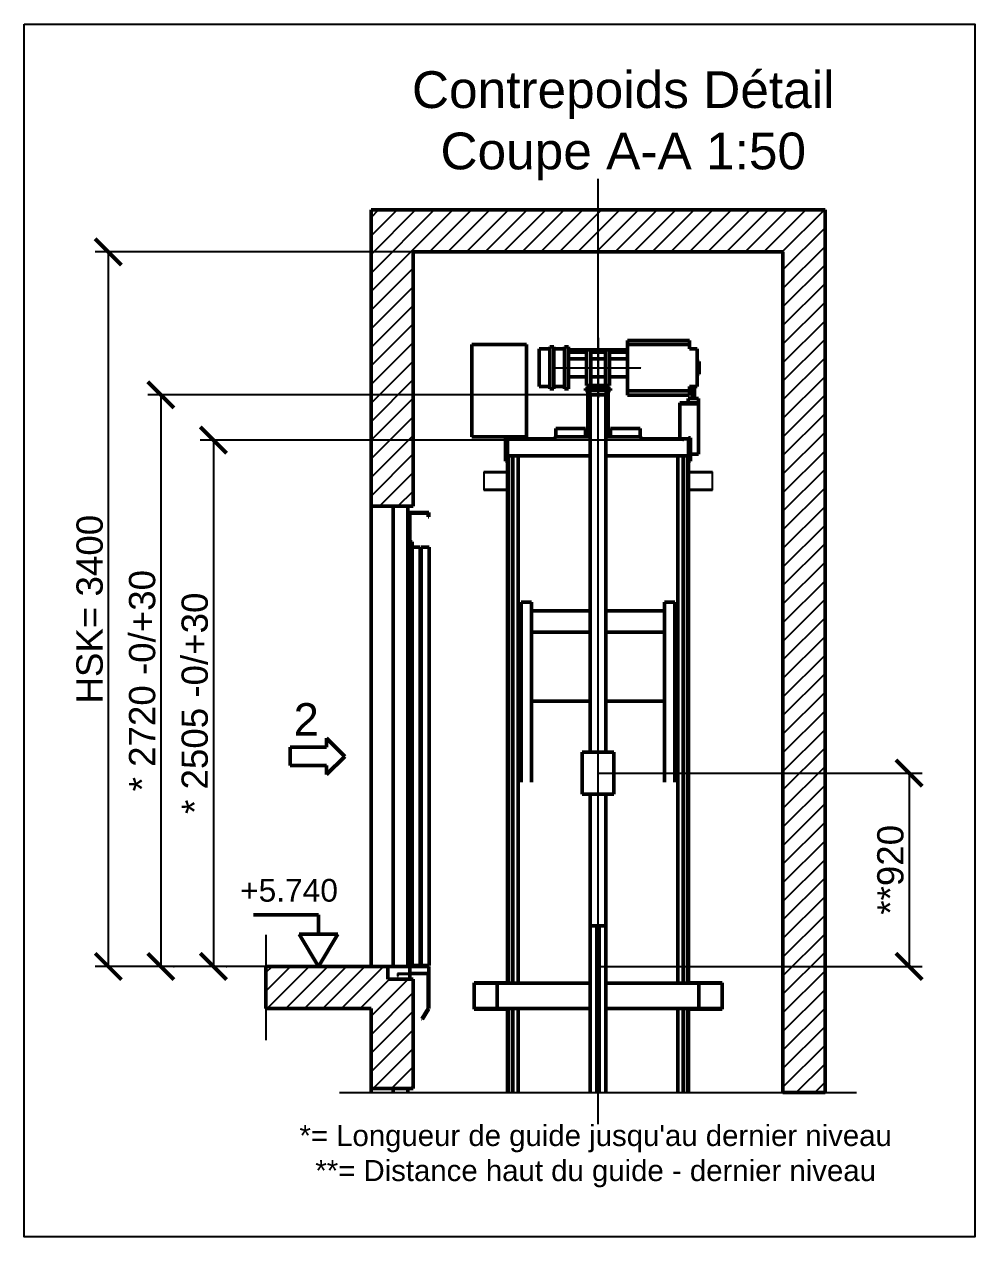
# Model space of a CAD drawing. Header units: millimetres. Extents: x -113 to 79205, y -11371 to 28902.
# Drawn here: x 63085 to 67607, y -250 to 5519 of the extents above; entities that cross this region are included whole.
import ezdxf
from ezdxf.enums import TextEntityAlignment as Align

# ---------------------------------------------------------------- set-up
doc = ezdxf.new("R2010")
doc.units = ezdxf.units.MM
doc.linetypes.add('AM_ISO02W050', pattern=[7.5, 6, -1.5])
doc.linetypes.add('AM_ISO08W050', pattern=[18, 12, -1.5, 3, -1.5])
for name, color, linetype, lineweight in [('AM_0', 7, 'Continuous', 50), ('AM_3', 6, 'AM_ISO02W050', 25), ('AM_5', 3, 'Continuous', 25), ('AM_6', 2, 'Continuous', 35), ('LDCar-AM_0', 7, 'Continuous', 50), ('LDCar-AM_3', 6, 'AM_ISO02W050', 25), ('LDCar-AM_4', 3, 'Continuous', 25), ('LDCar-AM_6', 2, 'Continuous', 35), ('LDCar-AM_7', 4, 'AM_ISO08W050', 25), ('LDGear-AM_0', 7, 'Continuous', 50), ('LDGear-AM_6', 2, 'Continuous', 35), ('LDGear-AM_7', 4, 'AM_ISO08W050', 25), ('LDGuides-AM_0', 7, 'Continuous', 50), ('LDGuides-AM_6', 2, 'Continuous', 35), ('LDRailBrackets-AM_0', 7, 'Continuous', 50), ('LDRailBrackets-AM_6', 2, 'Continuous', 35), ('LDShaft-AM_0', 7, 'Continuous', 50), ('LDShaft-AM_4', 3, 'Continuous', 25), ('LDShaft-AM_5', 3, 'Continuous', 25), ('LDShaft-AM_6', 2, 'Continuous', 35), ('LDShaft-AM_7', 4, 'AM_ISO08W050', 25), ('LDShaft-AM_8', 1, 'Continuous', 25)]:
    doc.layers.add(name, color=color, linetype=linetype, lineweight=lineweight)
doc.layers.add('AM_VIEWS', color=1, linetype='Continuous', lineweight=25, plot=False)
doc.styles.add('LD', font='ARIALUNI.TTF')
doc.dimstyles.new('LIFT', dxfattribs={"dimtxt": 2.5, "dimasz": 2.5, "dimexe": 1.25, "dimexo": 0, "dimgap": 0.5, "dimtad": 1, "dimdec": 0, "dimzin": 1, "dimdsep": 46, "dimtxsty": 'LD', "dimblk": 'ARCHTICK', "dimcen": 0, "dimdle": 1, "dimclrd": 3, "dimclre": 3, "dimclrt": 4, "dimadec": 0, "dimazin": 0, "dimtp": 0.1, "dimtm": 0.1, "dimtfac": 0.71, "dimtdec": 0, "dimtix": 1, "dimtmove": 0, "dimatfit": 3, "dimfxl": 1, "dimtolj": 1, "dimarcsym": 0})

# ---------------------------------------------------------------- blocks, each defined once
blk = doc.blocks.new('LD_20150423125456_0000004A')
at = {"layer": 'LDCar-AM_4'}
blk.add_line((-350, 21710), (2110, 21710), dxfattribs=at)
blk = doc.blocks.new('LD_20150423125456_0000004B')
at = {"layer": 'LDShaft-AM_8'}
for p, q in [((-200, 25521), (189, 25910)), ((-200, 25609.4), (100.6, 25910)), ((-200, 25697.8), (12.2, 25910)), ((-200, 25786.2), (-76.2, 25910)), ((-200, 25874.6), (-164.6, 25910)), ((77.4, 25710), (277.4, 25910)), ((165.8, 25710), (365.8, 25910)), ((254.2, 25710), (454.2, 25910)), ((342.5, 25710), (542.5, 25910)), ((430.9, 25710), (630.9, 25910)), ((519.3, 25710), (719.3, 25910)), ((607.7, 25710), (807.7, 25910)), ((696.1, 25710), (896.1, 25910)), ((784.5, 25710), (984.5, 25910)), ((872.9, 25710), (1072.9, 25910)), ((961.3, 25710), (1161.3, 25910)), ((1049.7, 25710), (1249.7, 25910)), ((1138, 25710), (1338, 25910)), ((1226.4, 25710), (1426.4, 25910)), ((1314.8, 25710), (1514.8, 25910)), ((1403.2, 25710), (1603.2, 25910)), ((1491.6, 25710), (1691.6, 25910)), ((1580, 25710), (1780, 25910)), ((1668.4, 25710), (1868.4, 25910)), ((1756.8, 25710), (1956.8, 25910)), ((1760, 25624.9), (1960, 25824.9)), ((1760, 25536.5), (1960, 25736.5)), ((-200, 25432.6), (0, 25632.6)), ((1760, 25448.1), (1960, 25648.1)), ((1760, 25359.7), (1960, 25559.7)), ((-200, 25344.2), (0, 25544.2)), ((-200, 25255.8), (0, 25455.8)), ((1760, 25271.3), (1960, 25471.3)), ((-200, 25167.5), (0, 25367.5)), ((1760, 25182.9), (1960, 25382.9)), ((-200, 25079.1), (0, 25279.1)), ((1760, 25094.5), (1960, 25294.5)), ((-200, 24990.7), (0, 25190.7)), ((1760, 25006.1), (1960, 25206.1)), ((-200, 24902.3), (0, 25102.3)), ((1760, 24917.7), (1960, 25117.7)), ((-200, 24813.9), (0, 25013.9)), ((1760, 24829.4), (1960, 25029.4)), ((-200, 24725.5), (0, 24925.5)), ((1760, 24741), (1960, 24941)), ((-200, 24637.1), (0, 24837.1)), ((1760, 24652.6), (1960, 24852.6)), ((1760, 24564.2), (1960, 24764.2)), ((-200, 24548.7), (0, 24748.7)), ((-160.3, 24500), (0, 24660.3)), ((1760, 24475.8), (1960, 24675.8)), ((1760, 24387.4), (1960, 24587.4)), ((-72, 24500), (0, 24572)), ((1760, 24299), (1960, 24499)), ((1760, 24210.6), (1960, 24410.6)), ((1760, 24122.3), (1960, 24322.3)), ((1760, 24033.9), (1960, 24233.9)), ((1760, 23945.5), (1960, 24145.5)), ((1760, 23857.1), (1960, 24057.1)), ((1760, 23768.7), (1960, 23968.7)), ((1760, 23680.3), (1960, 23880.3)), ((1760, 23591.9), (1960, 23791.9)), ((1760, 23503.5), (1960, 23703.5)), ((1760, 23415.1), (1960, 23615.1)), ((1760, 23326.8), (1960, 23526.8)), ((1760, 23238.4), (1960, 23438.4)), ((1760, 23150), (1960, 23350)), ((1760, 23061.6), (1960, 23261.6)), ((1760, 22973.2), (1960, 23173.2)), ((1760, 22884.8), (1960, 23084.8)), ((1760, 22796.4), (1960, 22996.4)), ((1760, 22708), (1960, 22908)), ((1760, 22619.7), (1960, 22819.7)), ((1760, 22531.3), (1960, 22731.3)), ((1760, 22442.9), (1960, 22642.9)), ((1760, 22354.5), (1960, 22554.5)), ((1760, 22266.1), (1960, 22466.1)), ((1760, 22177.7), (1960, 22377.7)), ((-700, 22192.6), (-582.6, 22310)), ((-700, 22281), (-671, 22310)), ((-694.2, 22110), (-494.2, 22310)), ((-605.8, 22110), (-405.8, 22310)), ((-517.4, 22110), (-317.4, 22310)), ((-429, 22110), (-229, 22310)), ((-340.6, 22110), (-140.6, 22310)), ((1760, 22089.3), (1960, 22289.3)), ((-252.3, 22110), (-112.3, 22250)), ((-200, 22073.9), (-23.9, 22250)), ((-200, 21985.5), (0, 22185.5)), ((1760, 22000.9), (1960, 22200.9)), ((-200, 21897.1), (0, 22097.1)), ((1760, 21912.5), (1960, 22112.5)), ((-200, 21808.7), (0, 22008.7)), ((1760, 21824.2), (1960, 22024.2)), ((1760, 21735.8), (1960, 21935.8)), ((-190.3, 21730), (0, 21920.3)), ((-101.9, 21730), (0, 21831.9)), ((1822.6, 21710), (1960, 21847.4)), ((1911, 21710), (1960, 21759)), ((-13.5, 21730), (0, 21743.5))]:
    blk.add_line(p, q, dxfattribs=at)
blk = doc.blocks.new('LD_20150423125456_0000004C')
at = {"layer": 'LDShaft-AM_0'}
for p, q in [((-40, 25910), (-200, 25910)), ((-200, 25910), (-200, 24500)), ((0, 25910), (-40, 25910)), ((1760, 25910), (0, 25910)), ((1800, 25910), (1760, 25910)), ((1960, 25910), (1800, 25910)), ((1960, 21710), (1960, 25910)), ((0, 24500), (0, 25710)), ((0, 25710), (1760, 25710)), ((1760, 25710), (1760, 21710)), ((-200, 24500), (-200, 22310)), ((-200, 24500), (-40, 24500)), ((-40, 24500), (0, 24500)), ((-700, 22309.9999), (-700, 22109.9999)), ((-200, 22309.9999), (-700, 22309.9999)), ((-120, 22309.9999), (-200, 22309.9999)), ((-120, 22250), (-120, 22309.9999)), ((-40, 22250), (-120, 22250)), ((0, 22250), (-40, 22250)), ((0, 21730), (0, 22250)), ((-700, 22109.9999), (-200, 22109.9999)), ((-200, 22109.9999), (-200, 21730)), ((-200, 21730), (-200, 21710)), ((-200, 21730), (-40, 21730)), ((-40, 21730), (0, 21730)), ((1760, 21710), (1800, 21710)), ((1800, 21710), (1960, 21710))]:
    blk.add_line(p, q, dxfattribs=at)
blk = doc.blocks.new('LD_20150423125456_0000004D')
at = {"layer": 'AM_0'}
for p, q in [((130, 220), (-130, 220)), ((-130, 220), (-130, -220)), ((130, 220), (-130, 220)), ((-130, 220), (-130, -220)), ((130, -220), (130, 220)), ((130, -220), (130, 220)), ((-130, -220), (130, -220)), ((-130, -220), (130, -220))]:
    blk.add_line(p, q, dxfattribs=at)
blk = doc.blocks.new('LD_20150423125456_0000004E')
at = {"layer": 'AM_3'}
for p, q in [((-544, 43), (-544, 40)), ((-430, 43), (-544, 43)), ((-544, 43), (-544, 40)), ((-430, 43), (-544, 43)), ((-433, 40), (-544, 40)), ((-544, 40), (-544, -40)), ((-433, 40), (-544, 40)), ((-544, 40), (-544, -40)), ((-544, 40), (-430, 40)), ((-544, 40), (-430, 40)), ((-433, -40), (-433, 40)), ((-433, -40), (-433, 40)), ((-430, 40), (-433, 40)), ((-433, 40), (-433, -40)), ((-430, 40), (-433, 40)), ((-433, 40), (-433, -40)), ((-430, 40), (-430, 43)), ((-430, 40), (-430, 43)), ((-430, -40), (-430, 40)), ((-430, -40), (-430, 40)), ((544, 43), (430, 43)), ((430, 43), (430, 40)), ((544, 43), (430, 43)), ((430, 43), (430, 40)), ((433, 40), (430, 40)), ((430, 40), (430, -40)), ((433, 40), (430, 40)), ((430, 40), (430, -40)), ((430, 40), (544, 40)), ((430, 40), (544, 40)), ((544, 40), (433, 40)), ((433, 40), (433, -40)), ((544, 40), (433, 40)), ((433, 40), (433, -40)), ((433, -40), (433, 40)), ((433, -40), (433, 40)), ((544, 40), (544, 43)), ((544, 40), (544, 43)), ((544, -40), (544, 40)), ((544, -40), (544, 40)), ((-544, -40), (-544, -43)), ((-430, -40), (-544, -40)), ((-544, -40), (-544, -43)), ((-430, -40), (-544, -40)), ((-544, -40), (-433, -40)), ((-544, -40), (-433, -40)), ((-544, -43), (-430, -43)), ((-544, -43), (-430, -43)), ((-433, -40), (-430, -40)), ((-433, -40), (-430, -40)), ((-430, -43), (-430, -40)), ((-430, -43), (-430, -40)), ((544, -40), (430, -40)), ((430, -40), (430, -43)), ((544, -40), (430, -40)), ((430, -40), (430, -43)), ((430, -40), (433, -40)), ((430, -40), (433, -40)), ((430, -43), (544, -43)), ((430, -43), (544, -43)), ((433, -40), (544, -40)), ((433, -40), (544, -40)), ((544, -43), (544, -40)), ((544, -43), (544, -40))]:
    blk.add_line(p, q, dxfattribs=at)
blk = doc.blocks.new('LD_20150423125456_0000004F')
at = {"layer": 'AM_0'}
for p, q in [((75, 100), (-75, 100)), ((-75, 100), (-75, -100)), ((75, 100), (-75, 100)), ((-75, 100), (-75, -100)), ((75, -100), (75, 100)), ((75, -100), (75, 100)), ((-75, -100), (75, -100)), ((-75, -100), (75, -100))]:
    blk.add_line(p, q, dxfattribs=at)
blk = doc.blocks.new('_ArchTick')
at = {"color": 0, "linetype": 'ByBlock', "const_width": 0.15}
blk.add_lwpolyline([(-0.5, -0.5), (0.5, 0.5)], dxfattribs=at)
blk = doc.blocks.new('*D502')
at = {"layer": 'LDShaft-AM_5', "color": 3, "transparency": 16777216}
for p, q in [((64935, 4435.9), (63422.5, 4435.9)), ((63485, 4435.9), (63485, 1035.9)), ((64935, 1035.9), (63422.5, 1035.9))]:
    blk.add_line(p, q, dxfattribs=at)
for p in [(64934.5, 4435.9), (64934.5, 1035.9)]:
    blk.add_point(p, dxfattribs=at)
at = {"layer": 'LDShaft-AM_5', "color": 3, "transparency": 16777216, "xscale": 125, "yscale": 125, "zscale": 125}
for p, rotation in [((63485, 4435.9), 90), ((63485, 1035.9), 270)]:
    blk.add_blockref('_ArchTick', p, dxfattribs=dict(at, rotation=rotation))
at = {"layer": 'LDShaft-AM_5', "color": 4, "transparency": 16777216, "insert": (63460, 2735.9), "char_height": 125, "attachment_point": 8, "rotation": 90, "style": 'LD'}
blk.add_mtext('HSK= 3400', dxfattribs=at)
blk = doc.blocks.new('LD_20150423125456_00000051')
at = {"layer": 'LDShaft-AM_7'}
blk.add_line((0, -750), (0, 3750), dxfattribs=at)
blk = doc.blocks.new('*D505')
at = {"layer": 'AM_5', "color": 3, "transparency": 16777216}
for p, q in [((65815, 1955.9), (67357.5, 1955.9)), ((67295, 1955.9), (67295, 1035.9)), ((65815, 1035.9), (67357.5, 1035.9))]:
    blk.add_line(p, q, dxfattribs=at)
for p in [(65815.5, 1955.9), (65815.5, 1035.9)]:
    blk.add_point(p, dxfattribs=at)
at = {"layer": 'AM_5', "color": 3, "transparency": 16777216, "xscale": 125, "yscale": 125, "zscale": 125}
for p, rotation in [((67295, 1955.9), 90), ((67295, 1035.9), 270)]:
    blk.add_blockref('_ArchTick', p, dxfattribs=dict(at, rotation=rotation))
at = {"layer": 'AM_5', "color": 4, "transparency": 16777216, "insert": (67270, 1495.9), "char_height": 125, "attachment_point": 8, "rotation": 90, "style": 'LD'}
blk.add_mtext('**920', dxfattribs=at)
blk = doc.blocks.new('LD_20150423125456_00000052')
at = {"layer": 'LDGuides-AM_0'}
for p, q in [((-5, 1250), (-37.5, 1250)), ((-37.5, 1250), (-37.5, 457)), ((-5, 457), (-5, 1250)), ((5, 1250), (-5, 1250)), ((-5, 1250), (-5, 457)), ((37.5, 1250), (5, 1250)), ((5, 1250), (5, 457)), ((5, 457), (5, 1250)), ((37.5, 457), (37.5, 1250))]:
    blk.add_line(p, q, dxfattribs=at)
blk = doc.blocks.new('*D508')
at = {"layer": 'AM_5', "color": 3, "transparency": 16777216}
for p, q in [((65815, 3755.9), (63672.5, 3755.9)), ((63735, 3755.9), (63735, 1035.9)), ((63797.5, 1035.9), (63672.5, 1035.9))]:
    blk.add_line(p, q, dxfattribs=at)
for p in [(65814.5, 3755.9), (63797, 1035.9)]:
    blk.add_point(p, dxfattribs=at)
at = {"layer": 'AM_5', "color": 3, "transparency": 16777216, "xscale": 125, "yscale": 125, "zscale": 125}
for p, rotation in [((63735, 3755.9), 90), ((63735, 1035.9), 270)]:
    blk.add_blockref('_ArchTick', p, dxfattribs=dict(at, rotation=rotation))
at = {"layer": 'AM_5', "color": 4, "transparency": 16777216, "insert": (63710, 2395.9), "char_height": 125, "attachment_point": 8, "rotation": 90, "style": 'LD'}
blk.add_mtext('* 2720 -0/+30', dxfattribs=at)
blk = doc.blocks.new('LD_20150423125456_00000054')
at = {"layer": 'LDGuides-AM_0'}
for p, q in [((37.5, 1263.5), (-37.5, 1263.5)), ((-37.5, 1263.5), (-37.5, -436.5)), ((37.5, -436.5), (37.5, 1263.5)), ((-37.5, -636.5), (-37.5, -1263.5)), ((37.5, -1263.5), (37.5, -636.5)), ((-37.5, -1263.5), (37.5, -1263.5))]:
    blk.add_line(p, q, dxfattribs=at)
blk = doc.blocks.new('LD_20150423125456_00000055')
at = {"layer": 'LDRailBrackets-AM_0'}
for p, q in [((-580, 63), (-590, 63)), ((-590, 63), (-590, 60)), ((-480, 60), (-590, 60)), ((-590, 60), (-590, -60)), ((-590, 60), (-580, 60)), ((-525, 63), (-580, 63)), ((-580, 63), (-580, 60)), ((-580, 60), (-580, 63)), ((-580, 60), (-525, 60)), ((-525, 60), (-525, 63)), ((-490, 63), (-525, 63)), ((-525, 63), (-525, 60)), ((-525, 60), (-490, 60)), ((-490, 60), (-490, 63)), ((-460, 63), (-490, 63)), ((-490, 63), (-490, 60)), ((-490, 60), (-460, 60)), ((-37.5, 60), (-480, 60)), ((-480, 60), (-480, 57)), ((-440, 63), (-460, 63)), ((-460, 63), (-460, 60)), ((-460, 60), (-460, 63)), ((-460, 60), (-440, 60)), ((-440, 60), (-440, 63)), ((480, 60), (37.5, 60)), ((440, 63), (440, 60)), ((460, 63), (440, 63)), ((440, 60), (460, 60)), ((460, 60), (460, 63)), ((460, 63), (460, 60)), ((490, 63), (460, 63)), ((460, 60), (490, 60)), ((590, 60), (480, 60)), ((480, 57), (480, 60)), ((490, 63), (490, 60)), ((525, 63), (490, 63)), ((490, 60), (490, 63)), ((490, 60), (525, 60)), ((525, 60), (525, 63)), ((525, 63), (525, 60)), ((580, 63), (525, 63)), ((525, 60), (580, 60)), ((580, 60), (580, 63)), ((580, 63), (580, 60)), ((590, 63), (580, 63)), ((580, 60), (590, 60)), ((590, 60), (590, 63)), ((590, -60), (590, 60)), ((-480, 57), (-480, -57)), ((480, -57), (480, 57)), ((-480, -57), (-480, -60)), ((480, -60), (480, -57)), ((-580, -60), (-590, -60)), ((-590, -60), (-590, -63)), ((-590, -60), (-480, -60)), ((-590, -63), (-580, -63)), ((-525, -60), (-580, -60)), ((-580, -60), (-580, -63)), ((-580, -63), (-580, -60)), ((-580, -63), (-525, -63)), ((-490, -60), (-525, -60)), ((-525, -60), (-525, -63)), ((-525, -63), (-525, -60)), ((-525, -63), (-490, -63)), ((-490, -63), (-490, -60)), ((-460, -60), (-490, -60)), ((-490, -60), (-490, -63)), ((-490, -63), (-460, -63)), ((-480, -60), (-37.5, -60)), ((-440, -60), (-460, -60)), ((-460, -60), (-460, -63)), ((-460, -63), (-460, -60)), ((-460, -63), (-440, -63)), ((-440, -63), (-440, -60)), ((37.5, -60), (480, -60)), ((440, -60), (440, -63)), ((460, -60), (440, -60)), ((440, -63), (460, -63)), ((460, -63), (460, -60)), ((460, -60), (460, -63)), ((490, -60), (460, -60)), ((460, -63), (490, -63)), ((480, -60), (590, -60)), ((490, -60), (490, -63)), ((525, -60), (490, -60)), ((490, -63), (490, -60)), ((490, -63), (525, -63)), ((525, -60), (525, -63)), ((580, -60), (525, -60)), ((525, -63), (525, -60)), ((525, -63), (580, -63)), ((580, -63), (580, -60)), ((580, -60), (580, -63)), ((590, -60), (580, -60)), ((580, -63), (590, -63)), ((590, -63), (590, -60))]:
    blk.add_line(p, q, dxfattribs=at)
blk = doc.blocks.new('LD_20150423125456_00000056')
at = {"layer": 'LDCar-AM_0'}
for p, q in [((-316, 2833), (-366, 2833)), ((-366, 2833), (-366, 1977)), ((-316, 1977), (-316, 2833)), ((366, 2833), (316, 2833)), ((316, 2833), (316, 1977)), ((366, 1977), (366, 2833)), ((-37.5, 2793), (-316, 2793)), ((316, 2793), (37.5, 2793)), ((-316, 2691), (-37.5, 2691)), ((37.5, 2691), (316, 2691)), ((-37.5, 2363), (-316, 2363)), ((316, 2363), (37.5, 2363))]:
    blk.add_line(p, q, dxfattribs=at)
blk = doc.blocks.new('LD_20150423125456_00000057')
at = {"layer": 'LDGuides-AM_0'}
for p, q in [((-25, 2331), (-25, -179)), ((0, -179), (0, 2331)), ((0, 2331), (0, -179)), ((21.5, -179), (21.5, 2331)), ((21.5, 2331), (21.5, -179)), ((25, -179), (25, 2331)), ((-25, -299), (-25, -699)), ((0, -699), (0, -299)), ((0, -299), (0, -699)), ((21.5, -699), (21.5, -299)), ((21.5, -299), (21.5, -699)), ((25, -699), (25, -299))]:
    blk.add_line(p, q, dxfattribs=at)
blk = doc.blocks.new('*D513')
at = {"layer": 'AM_5', "color": 3, "transparency": 16777216}
for p, q in [((66220, 3540.9), (63922.5, 3540.9)), ((63985, 3540.9), (63985, 1035.9)), ((64047.5, 1035.9), (63922.5, 1035.9))]:
    blk.add_line(p, q, dxfattribs=at)
for p in [(66219.5, 3540.9), (64047, 1035.9)]:
    blk.add_point(p, dxfattribs=at)
at = {"layer": 'AM_5', "color": 3, "transparency": 16777216, "xscale": 125, "yscale": 125, "zscale": 125}
for p, rotation in [((63985, 3540.9), 90), ((63985, 1035.9), 270)]:
    blk.add_blockref('_ArchTick', p, dxfattribs=dict(at, rotation=rotation))
at = {"layer": 'AM_5', "color": 4, "transparency": 16777216, "insert": (63960, 2288.4), "char_height": 125, "attachment_point": 8, "rotation": 90, "style": 'LD'}
blk.add_mtext('* 2505 -0/+30', dxfattribs=at)
blk = doc.blocks.new('LD_20150423125456_00000058')
at = {"layer": 'LDGuides-AM_0'}
for p, q in [((-25, 2331), (-25, -179)), ((-21.5, 2331), (-21.5, -179)), ((-21.5, -179), (-21.5, 2331)), ((0, 2331), (0, -179)), ((0, -179), (0, 2331)), ((25, -179), (25, 2331)), ((-25, -299), (-25, -699)), ((-21.5, -299), (-21.5, -699)), ((-21.5, -699), (-21.5, -299)), ((0, -299), (0, -699)), ((0, -699), (0, -299)), ((25, -699), (25, -299))]:
    blk.add_line(p, q, dxfattribs=at)
blk = doc.blocks.new('LD_20150423125456_00000059')
at = {"layer": 'LDShaft-AM_0'}
for p, q in [((50, 2190), (-20.5, 2190)), ((-20.5, 2190), (-20.5, 2170)), ((50, 2170), (50, 2190))]:
    blk.add_line(p, q, dxfattribs=at)
blk = doc.blocks.new('LD_20150423125456_0000005A')
at = {"layer": 'LDShaft-AM_4'}
blk.add_line((-700, 150), (-700, -350.0001), dxfattribs=at)
blk = doc.blocks.new('LD_20150423125456_0000005B')
at = {"layer": 'LDShaft-AM_0'}
for p, q in [((50, 2190), (-20.5, 2190)), ((-20.5, 2190), (-20.5, 0)), ((50, 0), (50, 2190)), ((-20.5, 0), (50, 0))]:
    blk.add_line(p, q, dxfattribs=at)
blk = doc.blocks.new('LD_20150423125456_0000005C')
at = {"layer": 'LDShaft-AM_0'}
for p, q in [((-700, 0), (-700, -0.0001)), ((-15, 0), (-700, 0)), ((-15, -60), (-15, 0)), ((-120, -60), (-15, -60))]:
    blk.add_line(p, q, dxfattribs=at)
blk = doc.blocks.new('LD_ENTRY_L')
for p, q in [((0, 0), (-140.6, 140.6)), ((-140.6, 70.3), (-140.6, 140.6)), ((-421.5, -70.3), (-421.5, 70.3)), ((-140.6, 70.3), (-421.5, 70.3)), ((0, 0), (-140.6, -140.6)), ((-140.6, -70.3), (-421.5, -70.3)), ((-140.6, -140.6), (-140.6, -70.3))]:
    blk.add_line(p, q)
blk = doc.blocks.new('LD_20150423125456_0000005D')
at = {"layer": 'LDCar-AM_0', "xscale": 0.617, "yscale": 0.617, "zscale": 0.617}
blk.add_blockref('LD_ENTRY_L', (0, 0), dxfattribs=at)
at = {"layer": 'LDCar-AM_0', "style": 'LD'}
blk.add_text('2', height=154.25, dxfattribs=at).set_placement((-123.4, 98.72), align=Align.RIGHT)
blk = doc.blocks.new('LD_ENTRY_FLOOR_L')
for p, q in [((-150, 250), (0, 0)), ((0, 0), (150, 250))]:
    blk.add_line(p, q)
at = {"layer": 'AM_0'}
for p, q in [((0, 397.7), (-500, 397.7)), ((0, 250), (0, 397.7)), ((150, 250), (-150, 250))]:
    blk.add_line(p, q, dxfattribs=at)
blk = doc.blocks.new('LD_20150423125456_0000005E')
at = {"layer": 'LDCar-AM_0', "xscale": 0.617, "yscale": 0.617, "zscale": 0.617}
blk.add_blockref('LD_ENTRY_FLOOR_L', (0, 0), dxfattribs=at)
at = {"layer": 'LDCar-AM_0', "style": 'LD'}
blk.add_text('+5.740', height=107.975, dxfattribs=at).set_placement((92.55, 308.5), align=Align.RIGHT)
blk = doc.blocks.new('LD_20150423125456_0000005F')
at = {"layer": 'LDCar-AM_0'}
for p, q in [((150, 2160), (50, 2160)), ((50, 2157), (147, 2157)), ((60, 2003), (60, 2157)), ((147, 2157), (147, 2140)), ((147, 2140), (150, 2140)), ((150, 2140), (150, 2160)), ((70, 2020), (67, 2020)), ((67, 2020), (67, 2003)), ((70, 2000), (70, 2020)), ((67, 2003), (50, 2003)), ((50, 2000), (70, 2000)), ((60, 0), (60, 2000)), ((70, 1995), (70, 5)), ((108, 1995), (70, 1995)), ((108, 5), (108, 1995)), ((113, 1995), (113, 5)), ((151, 1995), (113, 1995)), ((151, 5), (151, 1995)), ((50, 0), (60, 0)), ((60, 0), (60, -34)), ((150, 0), (60, 0)), ((70, 5), (108, 5)), ((113, 5), (151, 5)), ((150, -34), (150, 0)), ((60, -34), (150, -34)), ((147, -34), (147, -200)), ((150, -34), (147, -34)), ((150, -200), (150, -34)), ((147.2, -200.2), (117.2, -249.2)), ((119.8, -250.8), (149.8, -201.8)), ((147, -200), (150, -200)), ((149.8, -201.8), (147.2, -200.2)), ((117.2, -249.2), (119.8, -250.8))]:
    blk.add_line(p, q, dxfattribs=at)
at = {"layer": 'LDCar-AM_3'}
for p, q in [((71, 1995), (70, 1995)), ((70, 1995), (70, 5)), ((71, 5), (71, 1995)), ((107, 1995), (71, 1995)), ((71, 1995), (71, 5)), ((108, 1995), (107, 1995)), ((107, 1995), (107, 5)), ((107, 5), (107, 1995)), ((108, 5), (108, 1995)), ((114, 1995), (113, 1995)), ((113, 1995), (113, 5)), ((150, 1995), (114, 1995)), ((114, 1995), (114, 5)), ((114, 5), (114, 1995)), ((151, 1995), (150, 1995)), ((150, 1995), (150, 5)), ((150, 5), (150, 1995)), ((151, 5), (151, 1995)), ((70, 5), (71, 5)), ((71, 5), (107, 5)), ((107, 5), (108, 5)), ((113, 5), (114, 5)), ((114, 5), (150, 5)), ((150, 5), (151, 5))]:
    blk.add_line(p, q, dxfattribs=at)
at = {"layer": 'LDCar-AM_7'}
for p, q in [((1, -34), (1, -46)), ((147, -34), (1, -34)), ((1, -46), (4, -46)), ((4, -46), (4, -37)), ((4, -37), (147, -37)), ((147, -37), (147, -34))]:
    blk.add_line(p, q, dxfattribs=at)
blk = doc.blocks.new('LD_20150423125456_00000060')
at = {"layer": 'LDGear-AM_0'}
for p, q in [((436, 130), (140, 130)), ((140, 130), (140, 110)), ((436, 110), (436, 130)), ((-280, 90), (-280, 83.1)), ((-230, 90), (-280, 90)), ((-280, 83.1), (-280, 63.6)), ((-280, 63.6), (-280, 34.4)), ((-230, 100), (-230, 92.4)), ((-210, 100), (-230, 100)), ((-230, 92.4), (-230, 70.7)), ((-230, 83.1), (-230, 90)), ((-230, 63.6), (-230, 83.1)), ((-230, 70.7), (-230, 38.3)), ((-230, 34.4), (-230, 63.6)), ((-210, 92.4), (-210, 100)), ((-210, 70.7), (-210, 92.4)), ((-210, 90), (-210, 83.1)), ((-160, 90), (-210, 90)), ((-210, 83.1), (-210, 63.6)), ((-210, 38.3), (-210, 70.7)), ((-210, 63.6), (-210, 34.4)), ((-160, 100), (-160, 92.4)), ((-140, 100), (-160, 100)), ((-160, 92.4), (-160, 70.7)), ((-160, 83.1), (-160, 90)), ((-160, 63.6), (-160, 83.1)), ((-160, 70.7), (-160, 38.3)), ((-160, 34.4), (-160, 63.6)), ((-140, 92.4), (-140, 100)), ((-140, 70.7), (-140, 92.4)), ((-55, 85), (-140, 85)), ((-140, 85), (-140, 73.6)), ((-55, 73.6), (-140, 73.6)), ((-140, 73.6), (-140, 42.5)), ((-140, 73.6), (-55, 73.6)), ((-140, 38.3), (-140, 70.7)), ((-55, 85), (-55, 78.5)), ((-35, 85), (-55, 85)), ((-55, 73.6), (-55, 85)), ((-55, 78.5), (-55, 60.1)), ((-55, 42.5), (-55, 73.6)), ((-55, 60.1), (-55, 32.5)), ((-35, 78.5), (-35, 85)), ((35, 85), (-35, 85)), ((-35, 85), (-35, 73.6)), ((-35, 60.1), (-35, 78.5)), ((35, 73.6), (-35, 73.6)), ((-35, 73.6), (-35, 42.5)), ((-35, 73.6), (35, 73.6)), ((-35, 32.5), (-35, 60.1)), ((35, 85), (35, 78.5)), ((55, 85), (35, 85)), ((35, 73.6), (35, 85)), ((35, 78.5), (35, 60.1)), ((35, 42.5), (35, 73.6)), ((35, 60.1), (35, 32.5)), ((55, 78.5), (55, 85)), ((140, 85), (55, 85)), ((55, 85), (55, 73.6)), ((55, 60.1), (55, 78.5)), ((140, 73.6), (55, 73.6)), ((55, 73.6), (55, 42.5)), ((55, 73.6), (140, 73.6)), ((55, 32.5), (55, 60.1)), ((436, 110), (140, 110)), ((140, 110), (140, -110)), ((140, 110), (436, 110)), ((140, 73.6), (140, 85)), ((140, 42.5), (140, 73.6)), ((436, 90), (436, 110)), ((471, 90), (436, 90)), ((471, -90), (471, 90)), ((-280, 34.4), (-280, 0)), ((-280, 0), (-280, -34.4)), ((-230, 38.3), (-230, 0)), ((-230, 0), (-230, 34.4)), ((-230, 0), (-230, -38.3)), ((-230, -34.4), (-230, 0)), ((-210, 0), (-210, 38.3)), ((-210, 34.4), (-210, 0)), ((-210, -38.3), (-210, 0)), ((-210, 0), (-210, -34.4)), ((-160, 38.3), (-160, 0)), ((-160, 0), (-160, 34.4)), ((-160, 0), (-160, -38.3)), ((-160, -34.4), (-160, 0)), ((-55, 42.5), (-140, 42.5)), ((-140, 42.5), (-140, 0)), ((-140, 42.5), (-55, 42.5)), ((-140, 0), (-140, 38.3)), ((-140, -38.3), (-140, 0)), ((-140, 0), (-140, -42.5)), ((-55, 0), (-55, 42.5)), ((-55, 32.5), (-55, 0)), ((-55, 0), (-55, -32.5)), ((-55, -42.5), (-55, 0)), ((35, 42.5), (-35, 42.5)), ((-35, 42.5), (-35, 0)), ((-35, 42.5), (35, 42.5)), ((-35, 0), (-35, 32.5)), ((-35, -32.5), (-35, 0)), ((-35, 0), (-35, -42.5)), ((35, 0), (35, 42.5)), ((35, 32.5), (35, 0)), ((35, 0), (35, -32.5)), ((35, -42.5), (35, 0)), ((140, 42.5), (55, 42.5)), ((55, 42.5), (55, 0)), ((55, 42.5), (140, 42.5)), ((55, 0), (55, 32.5)), ((55, -32.5), (55, 0)), ((55, 0), (55, -42.5)), ((140, 0), (140, 42.5)), ((140, -42.5), (140, 0)), ((471, 30), (471, 27.7)), ((481, 30), (471, 30)), ((471, 27.7), (471, 21.2)), ((471, 21.2), (471, 11.5)), ((471, 11.5), (471, 0)), ((471, 0), (471, -11.5)), ((481, 27.7), (481, 30)), ((481, 21.2), (481, 27.7)), ((481, 11.5), (481, 21.2)), ((481, 0), (481, 11.5)), ((481, -11.5), (481, 0)), ((-280, -34.4), (-280, -63.6)), ((-230, -63.6), (-230, -34.4)), ((-230, -38.3), (-230, -70.7)), ((-210, -34.4), (-210, -63.6)), ((-210, -70.7), (-210, -38.3)), ((-160, -63.6), (-160, -34.4)), ((-160, -38.3), (-160, -70.7)), ((-140, -70.7), (-140, -38.3)), ((-140, -42.5), (-55, -42.5)), ((-55, -32.5), (-55, -60.1)), ((-35, -60.1), (-35, -32.5)), ((35, -42.5), (-35, -42.5)), ((-35, -42.5), (-35, -85)), ((-35, -42.5), (35, -42.5)), ((35, -32.5), (35, -60.1)), ((35, -85), (35, -42.5)), ((55, -60.1), (55, -32.5)), ((55, -42.5), (140, -42.5)), ((471, -11.5), (471, -21.2)), ((471, -21.2), (471, -27.7)), ((471, -27.7), (471, -30)), ((471, -30), (481, -30)), ((481, -21.2), (481, -11.5)), ((481, -27.7), (481, -21.2)), ((481, -30), (481, -27.7)), ((-280, -63.6), (-280, -83.1)), ((-280, -83.1), (-280, -90)), ((-280, -90), (-230, -90)), ((-230, -83.1), (-230, -63.6)), ((-230, -70.7), (-230, -92.4)), ((-230, -90), (-230, -83.1)), ((-230, -92.4), (-230, -100)), ((-230, -100), (-210, -100)), ((-210, -63.6), (-210, -83.1)), ((-210, -92.4), (-210, -70.7)), ((-210, -83.1), (-210, -90)), ((-210, -90), (-160, -90)), ((-210, -100), (-210, -92.4)), ((-160, -83.1), (-160, -63.6)), ((-160, -70.7), (-160, -92.4)), ((-160, -90), (-160, -83.1)), ((-160, -92.4), (-160, -100)), ((-160, -100), (-140, -100)), ((-140, -92.4), (-140, -70.7)), ((-140, -100), (-140, -92.4)), ((-55, -60.1), (-55, -78.5)), ((-55, -78.5), (-55, -85)), ((-55, -85), (-35, -85)), ((-35, -78.5), (-35, -60.1)), ((-35, -85), (-35, -78.5)), ((35, -85), (-35, -85)), ((-35, -85), (-35, -99)), ((-35, -85), (35, -85)), ((-35, -99), (35, -99)), ((35, -60.1), (35, -78.5)), ((35, -78.5), (35, -85)), ((35, -99), (35, -85)), ((35, -85), (55, -85)), ((55, -78.5), (55, -60.1)), ((55, -85), (55, -78.5)), ((140, -110), (436, -110)), ((436, -110), (140, -110)), ((140, -110), (140, -130)), ((436, -110), (436, -90)), ((436, -90), (471, -90)), ((436, -130), (436, -110)), ((448.5, -90), (448.5, -147)), ((458.5, -147), (458.5, -90)), ((140, -130), (436, -130)), ((430.4, -147), (428.5, -147)), ((428.5, -147), (428.5, -167)), ((428.5, -167), (430.4, -167)), ((435.8, -147), (430.4, -147)), ((430.4, -167), (435.8, -167)), ((443.9, -147), (435.8, -147)), ((435.8, -167), (443.9, -167)), ((453.5, -147), (443.9, -147)), ((443.9, -167), (453.5, -167)), ((463.1, -147), (453.5, -147)), ((453.5, -167), (463.1, -167)), ((471.2, -147), (463.1, -147)), ((463.1, -167), (471.2, -167)), ((476.6, -147), (471.2, -147)), ((471.2, -167), (476.6, -167)), ((478.5, -147), (476.6, -147)), ((476.6, -167), (478.5, -167)), ((478.5, -167), (478.5, -147))]:
    blk.add_line(p, q, dxfattribs=at)
blk = doc.blocks.new('LD_20150423125456_00000061')
at = {"layer": 'LDGear-AM_7'}
for p, q in [((0, 142.5), (0, -142.5)), ((-205, 0), (205, 0))]:
    blk.add_line(p, q, dxfattribs=at)
blk = doc.blocks.new('LD_20150423125456_00000062')
at = {"layer": 'LDGear-AM_0'}
for p, q in [((59, 30), (-59, 30)), ((-59, 30), (-59, 20)), ((-59, 20), (-49, 20)), ((-49, 20), (-49, 10)), ((-49, 10), (-39, 10)), ((-39, 10), (-49, 10)), ((-49, 10), (-49, -48)), ((-39, 10), (-39, 20)), ((-39, 20), (39, 20)), ((-39, -48), (-39, 10)), ((38.5, 20), (-38.5, 20)), ((-38.5, 20), (-38.5, -200)), ((38.5, -200), (38.5, 20)), ((39, 20), (39, 10)), ((39, 10), (49, 10)), ((49, 10), (39, 10)), ((39, 10), (39, -48)), ((49, 10), (49, 20)), ((49, 20), (59, 20)), ((49, -48), (49, 10)), ((59, 20), (59, 30)), ((-39, -48), (-49, -48)), ((-49, -48), (-49, -122)), ((-49, -48), (-39, -48)), ((-39, -122), (-39, -48)), ((49, -48), (39, -48)), ((39, -48), (39, -122)), ((39, -48), (49, -48)), ((49, -122), (49, -48)), ((388.5, -38), (388.5, -43)), ((478.5, -38), (388.5, -38)), ((388.5, -43), (388.5, -210)), ((478.5, -43), (388.5, -43)), ((388.5, -43), (478.5, -43)), ((478.5, -43), (478.5, -38)), ((478.5, -283), (478.5, -43)), ((-200, -160), (-200, -200)), ((-60, -160), (-200, -160)), ((-60, -200), (-60, -160)), ((-49, -122), (-39, -122)), ((-39, -122), (-49, -122)), ((-49, -122), (-49, -200)), ((-39, -200), (-39, -122)), ((49, -122), (39, -122)), ((39, -122), (39, -200)), ((39, -122), (49, -122)), ((49, -200), (49, -122)), ((60, -160), (60, -200)), ((200, -160), (60, -160)), ((200, -200), (200, -160)), ((-430, -205), (-440, -205)), ((-440, -205), (-440, -315)), ((-430, -315), (-430, -205)), ((-430, -210), (-430, -290)), ((-205, -210), (-430, -210)), ((-205, -200), (-205, -210)), ((-37.5, -200), (-205, -200)), ((-200, -200), (-60, -200)), ((-49, -200), (-39, -200)), ((-38.5, -200), (-37.5, -200)), ((205, -200), (37.5, -200)), ((37.5, -200), (38.5, -200)), ((39, -200), (49, -200)), ((60, -200), (200, -200)), ((205, -210), (205, -200)), ((430, -210), (205, -210)), ((440, -205), (430, -205)), ((430, -205), (430, -315)), ((430, -290), (430, -210)), ((440, -315), (440, -205)), ((440, -283), (478.5, -283)), ((-440, -315), (-430, -315)), ((-430, -290), (-37.5, -290)), ((37.5, -290), (430, -290)), ((430, -315), (440, -315))]:
    blk.add_line(p, q, dxfattribs=at)

msp = doc.modelspace()

# ---------------------------------------------------------------- linework, layer by layer
at = {"layer": 'AM_VIEWS'}
msp.add_lwpolyline([(63085, 5519.3), (67607.5, 5519.3), (67607.5, -250), (63085, -250)], close=True, dxfattribs=at)

# ---------------------------------------------------------------- block references
at = {"layer": 'AM_6'}
for name, p in [('LD_20150423125456_0000004D', (65345, 3775.9)), ('LD_20150423125456_0000004E', (65815, 3345.9)), ('LD_20150423125456_0000004F', (65815, 1955.9))]:
    msp.add_blockref(name, p, dxfattribs=at)
at = {"layer": 'LDCar-AM_6'}
for name, p in [('LD_20150423125456_0000005F', (64860, 1035.9)), ('LD_20150423125456_00000056', (65815, -64.1)), ('LD_20150423125456_0000005D', (64610, 2035.9)), ('LD_20150423125456_0000005E', (64485, 1035.9)), ('LD_20150423125456_0000004A', (64935, -21274.1))]:
    msp.add_blockref(name, p, dxfattribs=at)
at = {"layer": 'LDGear-AM_6'}
for name, p in [('LD_20150423125456_00000060', (65815, 3884.9)), ('LD_20150423125456_00000061', (65815, 3884.9)), ('LD_20150423125456_00000062', (65815, 3755.9))]:
    msp.add_blockref(name, p, dxfattribs=at)
at = {"layer": 'LDGuides-AM_6'}
for name, p in [('LD_20150423125456_00000054', (65815, 2492.4)), ('LD_20150423125456_00000058', (65410, 1134.9)), ('LD_20150423125456_00000057', (66220, 1134.9)), ('LD_20150423125456_00000052', (65815, -21.1))]:
    msp.add_blockref(name, p, dxfattribs=at)
at = {"layer": 'LDRailBrackets-AM_6'}
msp.add_blockref('LD_20150423125456_00000055', (65815, 895.9), dxfattribs=at)
at = {"layer": 'LDShaft-AM_6'}
for name, p in [('LD_20150423125456_00000051', (65815, 1035.9)), ('LD_20150423125456_0000004B', (64935, -21274.1)), ('LD_20150423125456_0000004C', (64935, -21274.1)), ('LD_20150423125456_0000005B', (64860, 1035.9)), ('LD_20150423125456_0000005A', (64935, 1035.9)), ('LD_20150423125456_0000005C', (64935, 1035.9)), ('LD_20150423125456_00000059', (64860, -1734.1))]:
    msp.add_blockref(name, p, dxfattribs=at)

# ---------------------------------------------------------------- texts
at = {"layer": 'LDShaft-AM_0', "attachment_point": 5, "style": 'LD'}
for s, insert, char_height in [('\\fArial Unicode MS|b0|i0|u0;\\C256;Contrepoids Détail\\PCoupe A-A 1:50', (65935, 5035.9), 175), ("\\fArial Unicode MS|b0|i0|u0;\\C256;*= Longueur de guide jusqu'au dernier niveau\\P**= Distance haut du guide - dernier niveau ", (65803.6, 133.3), 100)]:
    msp.add_mtext(s, dxfattribs=dict(at, insert=insert, char_height=char_height))

# ---------------------------------------------------------------- dimensions: what is measured, and where the dimension line sits
at = {"layer": 'AM_5'}
for base, p1, p2, text, picture, middle in [((63735, 2395.9), (63797.5, 1035.9), (65815, 3755.9), '* <> -0/+30', '*D508', (63735, 2395.9)), ((63985, 2288.4), (64047.5, 1035.9), (66220, 3540.9), '* <> -0/+30', '*D513', (63985, 2288.4)), ((67295, 1495.9), (65815, 1035.9), (65815, 1955.9), '**<>', '*D505', (67295, 1495.9))]:
    dim = msp.add_linear_dim(base=base, p1=p1, p2=p2, angle=90, text=text, dimstyle='LIFT', override={"dimscale": 50, "dimtxt": 2.5, "dimtix": 1}, dxfattribs=at)
    dim.commit()
    dim.dimension.update_dxf_attribs({"geometry": picture, "text_midpoint": middle})
at = {"layer": 'LDShaft-AM_5'}
dim = msp.add_linear_dim(base=(63485, 2735.9), p1=(64935, 1035.9), p2=(64935, 4435.9), angle=90, text='HSK= <>', dimstyle='LIFT', override={"dimscale": 50, "dimtxt": 2.5, "dimtix": 1}, dxfattribs=at)
dim.commit()
dim.dimension.update_dxf_attribs({"geometry": '*D502', "text_midpoint": (63485, 2735.9)})

doc.saveas('drawing.dxf')
